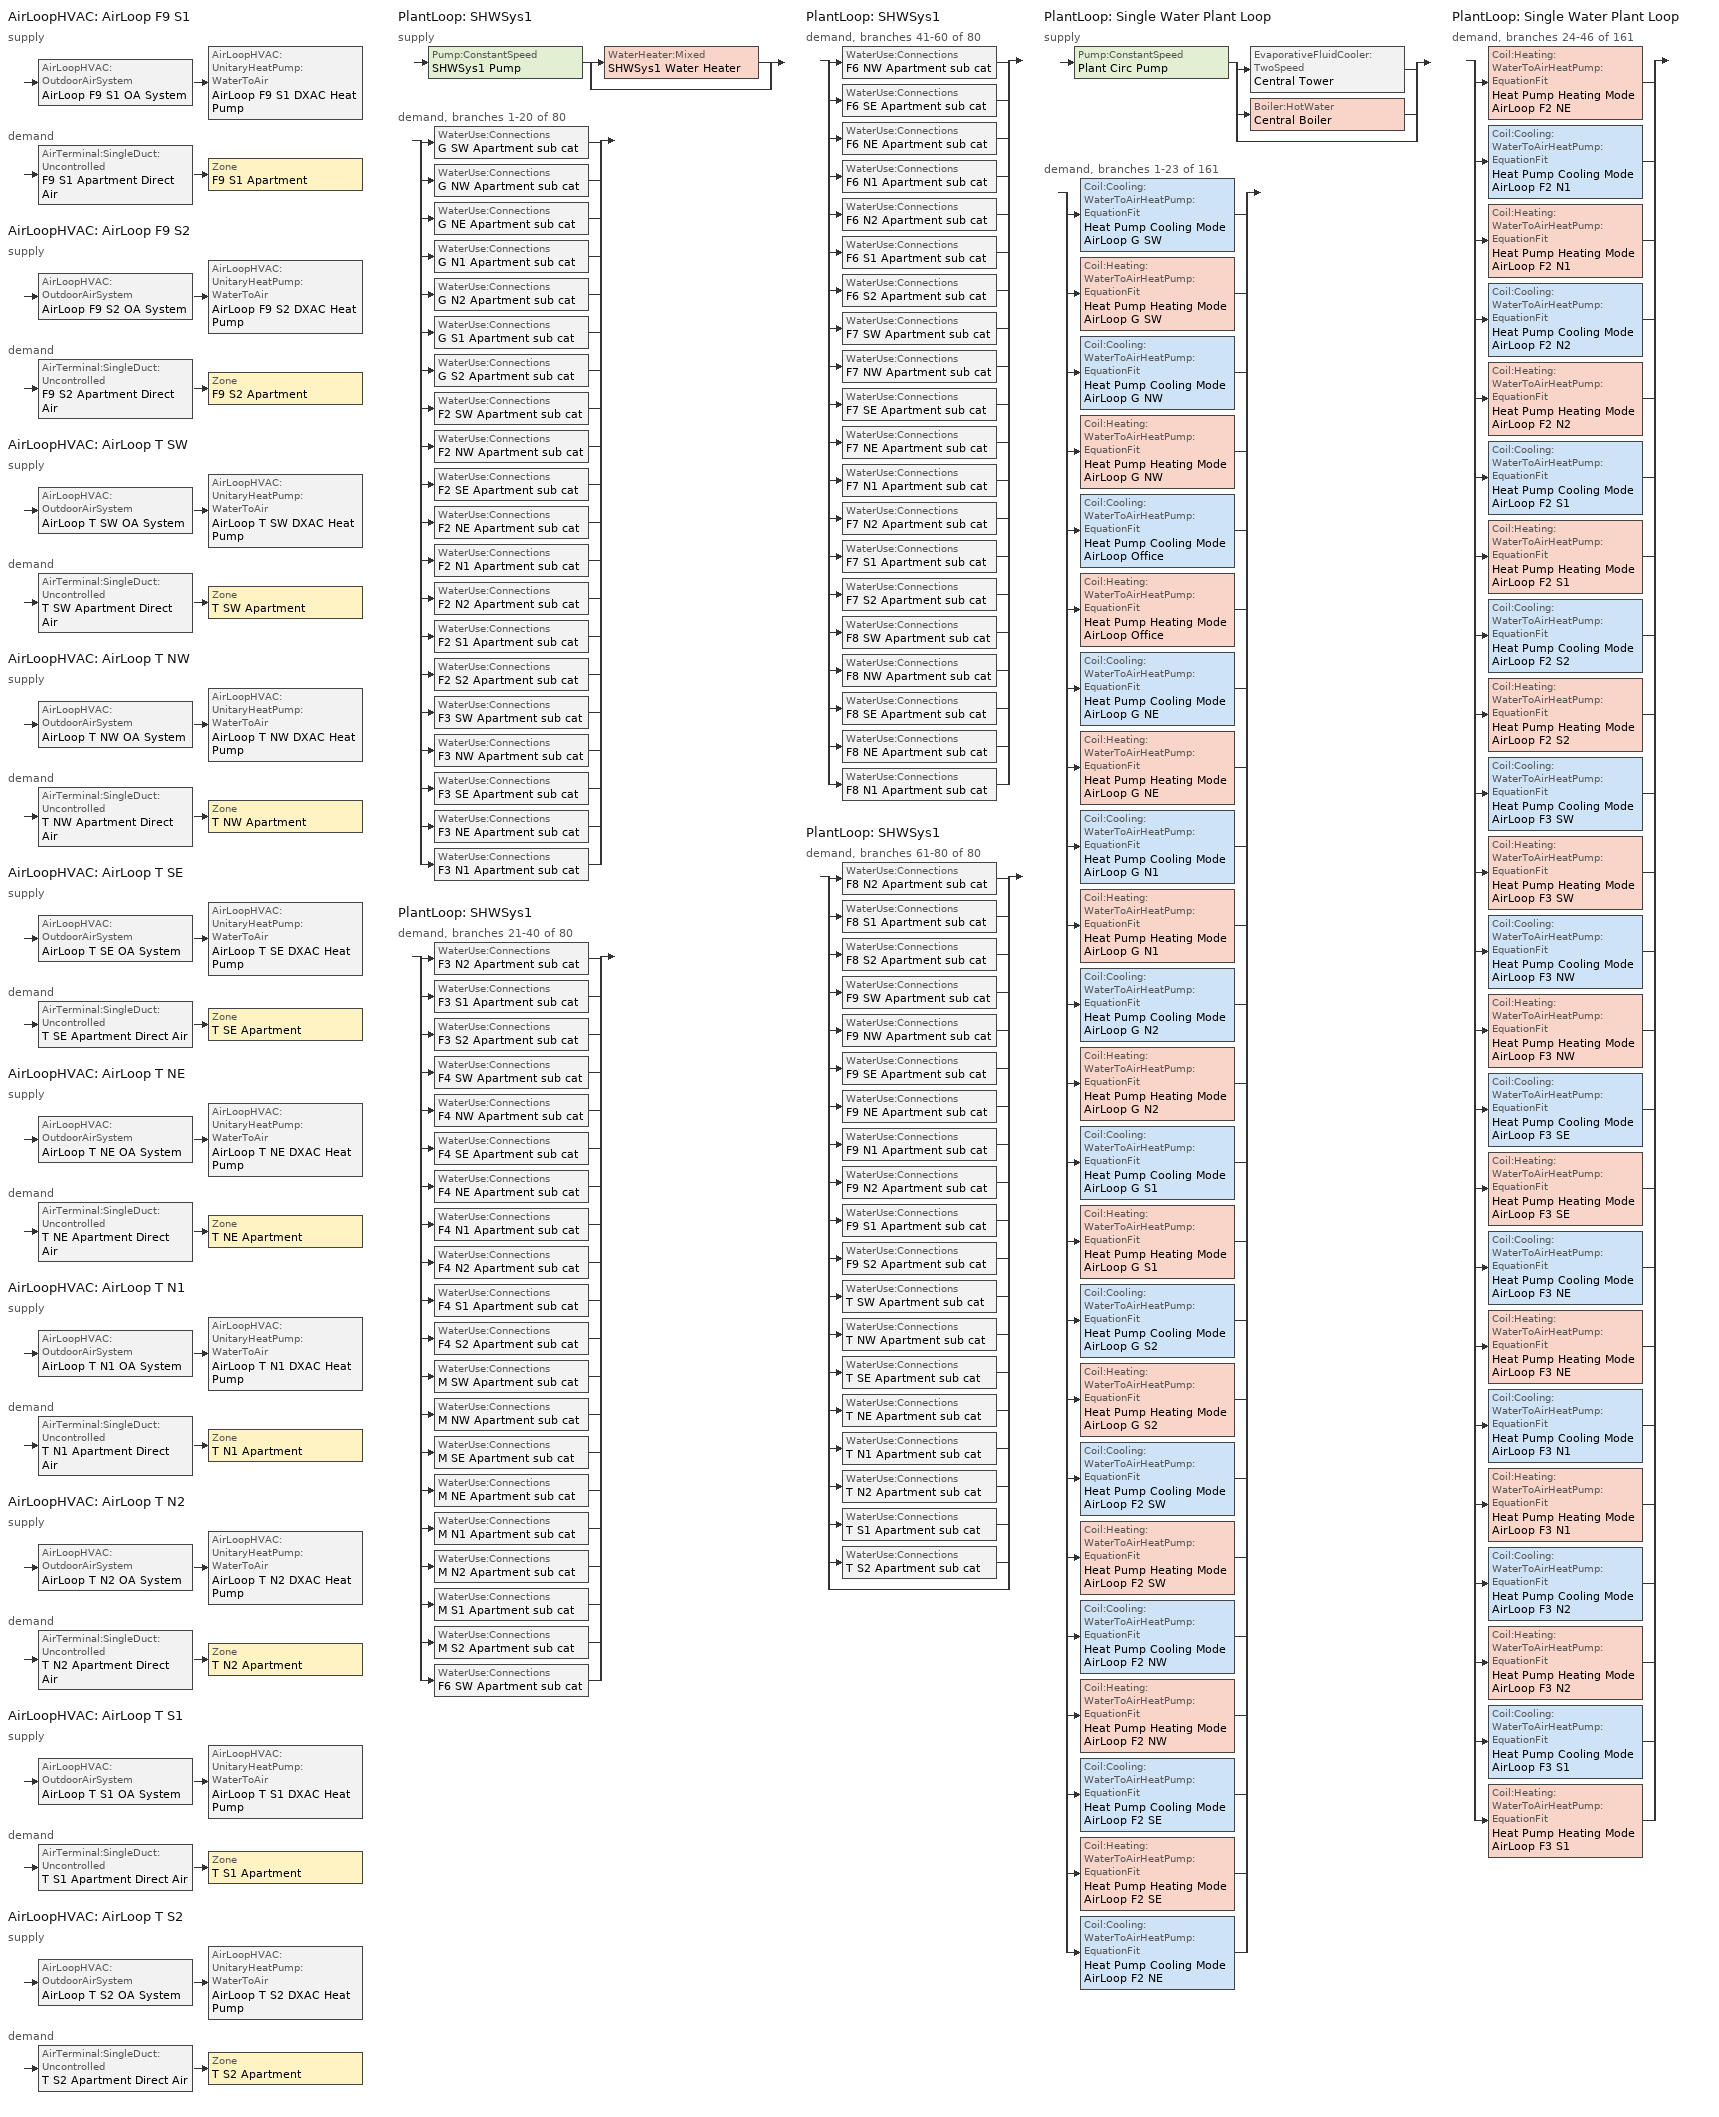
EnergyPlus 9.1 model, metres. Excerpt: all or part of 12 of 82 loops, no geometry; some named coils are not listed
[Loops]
AirLoopHVAC 'AirLoop F9 S1'
 supply: AirLoopHVAC:OutdoorAirSystem 'AirLoop F9 S1 OA System' > AirLoopHVAC:UnitaryHeatPump:WaterToAir 'AirLoop F9 S1 DXAC Heat Pump'
 demand: AirTerminal:SingleDuct:Uncontrolled 'F9 S1 Apartment Direct Air' > Zone 'F9 S1 Apartment'
AirLoopHVAC 'AirLoop F9 S2'
 supply: AirLoopHVAC:OutdoorAirSystem 'AirLoop F9 S2 OA System' > AirLoopHVAC:UnitaryHeatPump:WaterToAir 'AirLoop F9 S2 DXAC Heat Pump'
 demand: AirTerminal:SingleDuct:Uncontrolled 'F9 S2 Apartment Direct Air' > Zone 'F9 S2 Apartment'
AirLoopHVAC 'AirLoop T SW'
 supply: AirLoopHVAC:OutdoorAirSystem 'AirLoop T SW OA System' > AirLoopHVAC:UnitaryHeatPump:WaterToAir 'AirLoop T SW DXAC Heat Pump'
 demand: AirTerminal:SingleDuct:Uncontrolled 'T SW Apartment Direct Air' > Zone 'T SW Apartment'
AirLoopHVAC 'AirLoop T NW'
 supply: AirLoopHVAC:OutdoorAirSystem 'AirLoop T NW OA System' > AirLoopHVAC:UnitaryHeatPump:WaterToAir 'AirLoop T NW DXAC Heat Pump'
 demand: AirTerminal:SingleDuct:Uncontrolled 'T NW Apartment Direct Air' > Zone 'T NW Apartment'
AirLoopHVAC 'AirLoop T SE'
 supply: AirLoopHVAC:OutdoorAirSystem 'AirLoop T SE OA System' > AirLoopHVAC:UnitaryHeatPump:WaterToAir 'AirLoop T SE DXAC Heat Pump'
 demand: AirTerminal:SingleDuct:Uncontrolled 'T SE Apartment Direct Air' > Zone 'T SE Apartment'
AirLoopHVAC 'AirLoop T NE'
 supply: AirLoopHVAC:OutdoorAirSystem 'AirLoop T NE OA System' > AirLoopHVAC:UnitaryHeatPump:WaterToAir 'AirLoop T NE DXAC Heat Pump'
 demand: AirTerminal:SingleDuct:Uncontrolled 'T NE Apartment Direct Air' > Zone 'T NE Apartment'
AirLoopHVAC 'AirLoop T N1'
 supply: AirLoopHVAC:OutdoorAirSystem 'AirLoop T N1 OA System' > AirLoopHVAC:UnitaryHeatPump:WaterToAir 'AirLoop T N1 DXAC Heat Pump'
 demand: AirTerminal:SingleDuct:Uncontrolled 'T N1 Apartment Direct Air' > Zone 'T N1 Apartment'
AirLoopHVAC 'AirLoop T N2'
 supply: AirLoopHVAC:OutdoorAirSystem 'AirLoop T N2 OA System' > AirLoopHVAC:UnitaryHeatPump:WaterToAir 'AirLoop T N2 DXAC Heat Pump'
 demand: AirTerminal:SingleDuct:Uncontrolled 'T N2 Apartment Direct Air' > Zone 'T N2 Apartment'
AirLoopHVAC 'AirLoop T S1'
 supply: AirLoopHVAC:OutdoorAirSystem 'AirLoop T S1 OA System' > AirLoopHVAC:UnitaryHeatPump:WaterToAir 'AirLoop T S1 DXAC Heat Pump'
 demand: AirTerminal:SingleDuct:Uncontrolled 'T S1 Apartment Direct Air' > Zone 'T S1 Apartment'
AirLoopHVAC 'AirLoop T S2'
 supply: AirLoopHVAC:OutdoorAirSystem 'AirLoop T S2 OA System' > AirLoopHVAC:UnitaryHeatPump:WaterToAir 'AirLoop T S2 DXAC Heat Pump'
 demand: AirTerminal:SingleDuct:Uncontrolled 'T S2 Apartment Direct Air' > Zone 'T S2 Apartment'
PlantLoop 'SHWSys1'
 supply: Pump:ConstantSpeed 'SHWSys1 Pump' > split
  | WaterHeater:Mixed 'SHWSys1 Water Heater'
  | bypass
 demand, branches 1-20 of 80: split
  | WaterUse:Connections 'G SW Apartment sub cat'
  | WaterUse:Connections 'G NW Apartment sub cat'
  | WaterUse:Connections 'G NE Apartment sub cat'
  | WaterUse:Connections 'G N1 Apartment sub cat'
  | WaterUse:Connections 'G N2 Apartment sub cat'
  | WaterUse:Connections 'G S1 Apartment sub cat'
  | WaterUse:Connections 'G S2 Apartment sub cat'
  | WaterUse:Connections 'F2 SW Apartment sub cat'
  | WaterUse:Connections 'F2 NW Apartment sub cat'
  | WaterUse:Connections 'F2 SE Apartment sub cat'
  | WaterUse:Connections 'F2 NE Apartment sub cat'
  | WaterUse:Connections 'F2 N1 Apartment sub cat'
  | WaterUse:Connections 'F2 N2 Apartment sub cat'
  | WaterUse:Connections 'F2 S1 Apartment sub cat'
  | WaterUse:Connections 'F2 S2 Apartment sub cat'
  | WaterUse:Connections 'F3 SW Apartment sub cat'
  | WaterUse:Connections 'F3 NW Apartment sub cat'
  | WaterUse:Connections 'F3 SE Apartment sub cat'
  | WaterUse:Connections 'F3 NE Apartment sub cat'
  | WaterUse:Connections 'F3 N1 Apartment sub cat'
PlantLoop 'SHWSys1'
 demand, branches 21-40 of 80: split
  | WaterUse:Connections 'F3 N2 Apartment sub cat'
  | WaterUse:Connections 'F3 S1 Apartment sub cat'
  | WaterUse:Connections 'F3 S2 Apartment sub cat'
  | WaterUse:Connections 'F4 SW Apartment sub cat'
  | WaterUse:Connections 'F4 NW Apartment sub cat'
  | WaterUse:Connections 'F4 SE Apartment sub cat'
  | WaterUse:Connections 'F4 NE Apartment sub cat'
  | WaterUse:Connections 'F4 N1 Apartment sub cat'
  | WaterUse:Connections 'F4 N2 Apartment sub cat'
  | WaterUse:Connections 'F4 S1 Apartment sub cat'
  | WaterUse:Connections 'F4 S2 Apartment sub cat'
  | WaterUse:Connections 'M SW Apartment sub cat'
  | WaterUse:Connections 'M NW Apartment sub cat'
  | WaterUse:Connections 'M SE Apartment sub cat'
  | WaterUse:Connections 'M NE Apartment sub cat'
  | WaterUse:Connections 'M N1 Apartment sub cat'
  | WaterUse:Connections 'M N2 Apartment sub cat'
  | WaterUse:Connections 'M S1 Apartment sub cat'
  | WaterUse:Connections 'M S2 Apartment sub cat'
  | WaterUse:Connections 'F6 SW Apartment sub cat'
PlantLoop 'SHWSys1'
 demand, branches 41-60 of 80: split
  | WaterUse:Connections 'F6 NW Apartment sub cat'
  | WaterUse:Connections 'F6 SE Apartment sub cat'
  | WaterUse:Connections 'F6 NE Apartment sub cat'
  | WaterUse:Connections 'F6 N1 Apartment sub cat'
  | WaterUse:Connections 'F6 N2 Apartment sub cat'
  | WaterUse:Connections 'F6 S1 Apartment sub cat'
  | WaterUse:Connections 'F6 S2 Apartment sub cat'
  | WaterUse:Connections 'F7 SW Apartment sub cat'
  | WaterUse:Connections 'F7 NW Apartment sub cat'
  | WaterUse:Connections 'F7 SE Apartment sub cat'
  | WaterUse:Connections 'F7 NE Apartment sub cat'
  | WaterUse:Connections 'F7 N1 Apartment sub cat'
  | WaterUse:Connections 'F7 N2 Apartment sub cat'
  | WaterUse:Connections 'F7 S1 Apartment sub cat'
  | WaterUse:Connections 'F7 S2 Apartment sub cat'
  | WaterUse:Connections 'F8 SW Apartment sub cat'
  | WaterUse:Connections 'F8 NW Apartment sub cat'
  | WaterUse:Connections 'F8 SE Apartment sub cat'
  | WaterUse:Connections 'F8 NE Apartment sub cat'
  | WaterUse:Connections 'F8 N1 Apartment sub cat'
PlantLoop 'SHWSys1'
 demand, branches 61-80 of 80: split
  | WaterUse:Connections 'F8 N2 Apartment sub cat'
  | WaterUse:Connections 'F8 S1 Apartment sub cat'
  | WaterUse:Connections 'F8 S2 Apartment sub cat'
  | WaterUse:Connections 'F9 SW Apartment sub cat'
  | WaterUse:Connections 'F9 NW Apartment sub cat'
  | WaterUse:Connections 'F9 SE Apartment sub cat'
  | WaterUse:Connections 'F9 NE Apartment sub cat'
  | WaterUse:Connections 'F9 N1 Apartment sub cat'
  | WaterUse:Connections 'F9 N2 Apartment sub cat'
  | WaterUse:Connections 'F9 S1 Apartment sub cat'
  | WaterUse:Connections 'F9 S2 Apartment sub cat'
  | WaterUse:Connections 'T SW Apartment sub cat'
  | WaterUse:Connections 'T NW Apartment sub cat'
  | WaterUse:Connections 'T SE Apartment sub cat'
  | WaterUse:Connections 'T NE Apartment sub cat'
  | WaterUse:Connections 'T N1 Apartment sub cat'
  | WaterUse:Connections 'T N2 Apartment sub cat'
  | WaterUse:Connections 'T S1 Apartment sub cat'
  | WaterUse:Connections 'T S2 Apartment sub cat'
  | bypass
PlantLoop 'Single Water Plant Loop'
 supply: Pump:ConstantSpeed 'Plant Circ Pump' > split
  | EvaporativeFluidCooler:TwoSpeed 'Central Tower'
  | Boiler:HotWater 'Central Boiler'
  | bypass
 demand, branches 1-23 of 161: split
  | Coil:Cooling:WaterToAirHeatPump:EquationFit 'Heat Pump Cooling Mode AirLoop G SW'
  | Coil:Heating:WaterToAirHeatPump:EquationFit 'Heat Pump Heating Mode AirLoop G SW'
  | Coil:Cooling:WaterToAirHeatPump:EquationFit 'Heat Pump Cooling Mode AirLoop G NW'
  | Coil:Heating:WaterToAirHeatPump:EquationFit 'Heat Pump Heating Mode AirLoop G NW'
  | Coil:Cooling:WaterToAirHeatPump:EquationFit 'Heat Pump Cooling Mode AirLoop Office'
  | Coil:Heating:WaterToAirHeatPump:EquationFit 'Heat Pump Heating Mode AirLoop Office'
  | Coil:Cooling:WaterToAirHeatPump:EquationFit 'Heat Pump Cooling Mode AirLoop G NE'
  | Coil:Heating:WaterToAirHeatPump:EquationFit 'Heat Pump Heating Mode AirLoop G NE'
  | Coil:Cooling:WaterToAirHeatPump:EquationFit 'Heat Pump Cooling Mode AirLoop G N1'
  | Coil:Heating:WaterToAirHeatPump:EquationFit 'Heat Pump Heating Mode AirLoop G N1'
  | Coil:Cooling:WaterToAirHeatPump:EquationFit 'Heat Pump Cooling Mode AirLoop G N2'
  | Coil:Heating:WaterToAirHeatPump:EquationFit 'Heat Pump Heating Mode AirLoop G N2'
  | Coil:Cooling:WaterToAirHeatPump:EquationFit 'Heat Pump Cooling Mode AirLoop G S1'
  | Coil:Heating:WaterToAirHeatPump:EquationFit 'Heat Pump Heating Mode AirLoop G S1'
  | Coil:Cooling:WaterToAirHeatPump:EquationFit 'Heat Pump Cooling Mode AirLoop G S2'
  | Coil:Heating:WaterToAirHeatPump:EquationFit 'Heat Pump Heating Mode AirLoop G S2'
  | Coil:Cooling:WaterToAirHeatPump:EquationFit 'Heat Pump Cooling Mode AirLoop F2 SW'
  | Coil:Heating:WaterToAirHeatPump:EquationFit 'Heat Pump Heating Mode AirLoop F2 SW'
  | Coil:Cooling:WaterToAirHeatPump:EquationFit 'Heat Pump Cooling Mode AirLoop F2 NW'
  | Coil:Heating:WaterToAirHeatPump:EquationFit 'Heat Pump Heating Mode AirLoop F2 NW'
  | Coil:Cooling:WaterToAirHeatPump:EquationFit 'Heat Pump Cooling Mode AirLoop F2 SE'
  | Coil:Heating:WaterToAirHeatPump:EquationFit 'Heat Pump Heating Mode AirLoop F2 SE'
  | Coil:Cooling:WaterToAirHeatPump:EquationFit 'Heat Pump Cooling Mode AirLoop F2 NE'
PlantLoop 'Single Water Plant Loop'
 demand, branches 24-46 of 161: split
  | Coil:Heating:WaterToAirHeatPump:EquationFit 'Heat Pump Heating Mode AirLoop F2 NE'
  | Coil:Cooling:WaterToAirHeatPump:EquationFit 'Heat Pump Cooling Mode AirLoop F2 N1'
  | Coil:Heating:WaterToAirHeatPump:EquationFit 'Heat Pump Heating Mode AirLoop F2 N1'
  | Coil:Cooling:WaterToAirHeatPump:EquationFit 'Heat Pump Cooling Mode AirLoop F2 N2'
  | Coil:Heating:WaterToAirHeatPump:EquationFit 'Heat Pump Heating Mode AirLoop F2 N2'
  | Coil:Cooling:WaterToAirHeatPump:EquationFit 'Heat Pump Cooling Mode AirLoop F2 S1'
  | Coil:Heating:WaterToAirHeatPump:EquationFit 'Heat Pump Heating Mode AirLoop F2 S1'
  | Coil:Cooling:WaterToAirHeatPump:EquationFit 'Heat Pump Cooling Mode AirLoop F2 S2'
  | Coil:Heating:WaterToAirHeatPump:EquationFit 'Heat Pump Heating Mode AirLoop F2 S2'
  | Coil:Cooling:WaterToAirHeatPump:EquationFit 'Heat Pump Cooling Mode AirLoop F3 SW'
  | Coil:Heating:WaterToAirHeatPump:EquationFit 'Heat Pump Heating Mode AirLoop F3 SW'
  | Coil:Cooling:WaterToAirHeatPump:EquationFit 'Heat Pump Cooling Mode AirLoop F3 NW'
  | Coil:Heating:WaterToAirHeatPump:EquationFit 'Heat Pump Heating Mode AirLoop F3 NW'
  | Coil:Cooling:WaterToAirHeatPump:EquationFit 'Heat Pump Cooling Mode AirLoop F3 SE'
  | Coil:Heating:WaterToAirHeatPump:EquationFit 'Heat Pump Heating Mode AirLoop F3 SE'
  | Coil:Cooling:WaterToAirHeatPump:EquationFit 'Heat Pump Cooling Mode AirLoop F3 NE'
  | Coil:Heating:WaterToAirHeatPump:EquationFit 'Heat Pump Heating Mode AirLoop F3 NE'
  | Coil:Cooling:WaterToAirHeatPump:EquationFit 'Heat Pump Cooling Mode AirLoop F3 N1'
  | Coil:Heating:WaterToAirHeatPump:EquationFit 'Heat Pump Heating Mode AirLoop F3 N1'
  | Coil:Cooling:WaterToAirHeatPump:EquationFit 'Heat Pump Cooling Mode AirLoop F3 N2'
  | Coil:Heating:WaterToAirHeatPump:EquationFit 'Heat Pump Heating Mode AirLoop F3 N2'
  | Coil:Cooling:WaterToAirHeatPump:EquationFit 'Heat Pump Cooling Mode AirLoop F3 S1'
  | Coil:Heating:WaterToAirHeatPump:EquationFit 'Heat Pump Heating Mode AirLoop F3 S1'
[Sizing:Zone] Zone Cooling Design Supply Air Temperature Input Method=SupplyAirTemperature; Zone Cooling Design Supply Air Temperature {C}=14; Zone Heating Design Supply Air Temperature Input Method=SupplyAirTemperature; Zone Heating Design Supply Air Temperature {C}=40; Zone Cooling Design Supply Air Humidity Ratio {kgWater/kgDryAir}=0.008; Zone Heating Design Supply Air Humidity Ratio {kgWater/kgDryAir}=0.008; Cooling Design Air Flow Method=DesignDay; Cooling Design Air Flow Rate {m3/s}=0; Cooling Minimum Air Flow Fraction=0; Heating Design Air Flow Method=DesignDay; Heating Design Air Flow Rate {m3/s}=0; Heating Maximum Air Flow Fraction=0
Name | Design Specification Outdoor Air Object
F9 S1 Apartment | SZ DSOA F9 S1 Apartment
F9 S2 Apartment | SZ DSOA F9 S2 Apartment
T SW Apartment | SZ DSOA T SW Apartment
T NW Apartment | SZ DSOA T NW Apartment
T SE Apartment | SZ DSOA T SE Apartment
T NE Apartment | SZ DSOA T NE Apartment
T N1 Apartment | SZ DSOA T N1 Apartment
T N2 Apartment | SZ DSOA T N2 Apartment
T S1 Apartment | SZ DSOA T S1 Apartment
T S2 Apartment | SZ DSOA T S2 Apartment
[DesignSpecification:OutdoorAir] Outdoor Air Method=Flow/Area; Outdoor Air Flow per Zone Floor Area {m3/s-m2}=0.000294083
SZ DSOA F9 S1 Apartment; SZ DSOA F9 S2 Apartment; SZ DSOA T SW Apartment; SZ DSOA T NW Apartment; SZ DSOA T SE Apartment; SZ DSOA T NE Apartment; SZ DSOA T N1 Apartment; SZ DSOA T N2 Apartment; SZ DSOA T S1 Apartment; SZ DSOA T S2 Apartment
[Sizing:System] Type of Load to Size On=Sensible; Design Outdoor Air Flow Rate {m3/s}=autosize; Central Heating Maximum System Air Flow Ratio=1; Preheat Design Temperature {C}=7; Preheat Design Humidity Ratio {kgWater/kgDryAir}=0.008; Precool Design Temperature {C}=11; Precool Design Humidity Ratio {kgWater/kgDryAir}=0.008; Central Cooling Design Supply Air Temperature {C}=14; Central Heating Design Supply Air Temperature {C}=40; Type of Zone Sum to Use=NonCoincident; 100% Outdoor Air in Cooling=No; 100% Outdoor Air in Heating=No; Central Cooling Design Supply Air Humidity Ratio {kgWater/kgDryAir}=0.008; Central Heating Design Supply Air Humidity Ratio {kgWater/kgDryAir}=0.008; Cooling Supply Air Flow Rate Method=DesignDay; Cooling Supply Air Flow Rate {m3/s}=0; Heating Supply Air Flow Rate Method=DesignDay; Heating Supply Air Flow Rate {m3/s}=0; System Outdoor Air Method=ZoneSum; Zone Maximum Outdoor Air Fraction=1; Cooling Design Capacity Method=CoolingDesignCapacity; Cooling Design Capacity {W}=autosize; Heating Design Capacity Method=HeatingDesignCapacity; Heating Design Capacity {W}=autosize; Central Cooling Capacity Control Method=OnOff
AirLoop F9 S1; AirLoop F9 S2; AirLoop T SW; AirLoop T NW; AirLoop T SE; AirLoop T NE; AirLoop T N1; AirLoop T N2; AirLoop T S1; AirLoop T S2
[Sizing:Plant] Loop Type=Heating
Name | Design Loop Exit Temperature {C} | Loop Design Temperature Difference {deltaC}
SHWSys1 | 60 | 5
Single Water Plant Loop | 30 | 11
[ZoneControl:Thermostat] Control Type Schedule=Zone Control Type Sched; Control 1=AptCoolingSetPoint; Control 2=AptHeatingSetPoint
Name | Zone or ZoneList | Control 3
F9 S1 Apartment Thermostat | F9 S1 Apartment | S Apartment Cooling Setpoints Dual SP Control
F9 S2 Apartment Thermostat | F9 S2 Apartment | S Apartment Cooling Setpoints Dual SP Control
T SW Apartment Thermostat | T SW Apartment | S Apartment Cooling Setpoints Dual SP Control
T NW Apartment Thermostat | T NW Apartment | N Apartment Cooling Setpoints Dual SP Control
T SE Apartment Thermostat | T SE Apartment | S Apartment Cooling Setpoints Dual SP Control
T NE Apartment Thermostat | T NE Apartment | N Apartment Cooling Setpoints Dual SP Control
T N1 Apartment Thermostat | T N1 Apartment | N Apartment Cooling Setpoints Dual SP Control
T N2 Apartment Thermostat | T N2 Apartment | N Apartment Cooling Setpoints Dual SP Control
T S1 Apartment Thermostat | T S1 Apartment | S Apartment Cooling Setpoints Dual SP Control
T S2 Apartment Thermostat | T S2 Apartment | S Apartment Cooling Setpoints Dual SP Control
[ThermostatSetpoint:SingleHeating]
AptHeatingSetPoint: Setpoint Temperature Schedule=HTGSETP_APT_SCH
[ThermostatSetpoint:SingleCooling]
AptCoolingSetPoint: Setpoint Temperature Schedule=CLGSETP_APT_SCH
[ThermostatSetpoint:DualSetpoint]
Name | Heating Setpoint Temperature Schedule | Cooling Setpoint Temperature Schedule
S Apartment Cooling Setpoints Dual SP Control | S HTGSETP_APT_SCH | S CLGSETP_APT_SCH
N Apartment Cooling Setpoints Dual SP Control | N HTGSETP_APT_SCH | N CLGSETP_APT_SCH
[AirTerminal:SingleDuct:Uncontrolled] Availability Schedule=All On; Maximum Air Flow Rate {m3/s}=autosize
F9 S1 Apartment Direct Air; F9 S2 Apartment Direct Air; T SW Apartment Direct Air; T NW Apartment Direct Air; T SE Apartment Direct Air; T NE Apartment Direct Air; T N1 Apartment Direct Air; T N2 Apartment Direct Air; T S1 Apartment Direct Air; T S2 Apartment Direct Air
[Zone equipment]
F9 S1 Apartment: F9 S1 Apartment Direct Air
F9 S2 Apartment: F9 S2 Apartment Direct Air
T SW Apartment: T SW Apartment Direct Air
T NW Apartment: T NW Apartment Direct Air
T SE Apartment: T SE Apartment Direct Air
T NE Apartment: T NE Apartment Direct Air
T N1 Apartment: T N1 Apartment Direct Air
T N2 Apartment: T N2 Apartment Direct Air
T S1 Apartment: T S1 Apartment Direct Air
T S2 Apartment: T S2 Apartment Direct Air
[Fan:OnOff] Availability Schedule=All On; Fan Total Efficiency=0.55575; Pressure Rise {Pa}=622.5; Maximum Flow Rate {m3/s}=autosize; Motor Efficiency=0.855; Motor In Airstream Fraction=1
AirLoop F9 S1 Supply Fan; AirLoop F9 S2 Supply Fan; AirLoop T SW Supply Fan; AirLoop T NW Supply Fan; AirLoop T SE Supply Fan; AirLoop T NE Supply Fan; AirLoop T N1 Supply Fan; AirLoop T N2 Supply Fan; AirLoop T S1 Supply Fan; AirLoop T S2 Supply Fan
[Coil:Heating:Electric] Availability Schedule=All On; Efficiency=1; Nominal Capacity {W}=autosize
Heat Pump DX Supp Heating Coil AirLoop F9 S1; Heat Pump DX Supp Heating Coil AirLoop F9 S2; Heat Pump DX Supp Heating Coil AirLoop T SW; Heat Pump DX Supp Heating Coil AirLoop T NW; Heat Pump DX Supp Heating Coil AirLoop T SE; Heat Pump DX Supp Heating Coil AirLoop T NE; Heat Pump DX Supp Heating Coil AirLoop T N1; Heat Pump DX Supp Heating Coil AirLoop T N2; Heat Pump DX Supp Heating Coil AirLoop T S1; Heat Pump DX Supp Heating Coil AirLoop T S2
[Coil:Cooling:WaterToAirHeatPump:EquationFit] Rated Air Flow Rate {m3/s}=autosize; Rated Water Flow Rate {m3/s}=autosize; Gross Rated Total Cooling Capacity {W}=autosize; Gross Rated Sensible Cooling Capacity {W}=autosize; Gross Rated Cooling COP=4.19837; Total Cooling Capacity Coefficient 1=-4.30267; Total Cooling Capacity Coefficient 2=7.18537; Total Cooling Capacity Coefficient 3=-2.23947; Total Cooling Capacity Coefficient 4=0.139996; Total Cooling Capacity Coefficient 5=0.10266; Sensible Cooling Capacity Coefficient 1=6.00194; Sensible Cooling Capacity Coefficient 2=22.6301; Sensible Cooling Capacity Coefficient 3=-26.7961; Sensible Cooling Capacity Coefficient 4=-1.72375; Sensible Cooling Capacity Coefficient 5=0.490645; Sensible Cooling Capacity Coefficient 6=0.0693119; Cooling Power Consumption Coefficient 1=-5.67776; Cooling Power Consumption Coefficient 2=0.438988; Cooling Power Consumption Coefficient 3=5.84528; Cooling Power Consumption Coefficient 4=0.141606; Cooling Power Consumption Coefficient 5=-0.168728; Nominal Time for Condensate Removal to Begin {s}=0; Ratio of Initial Moisture Evaporation Rate and Steady State Latent Capacity=0
Heat Pump Cooling Mode AirLoop G SW; Heat Pump Cooling Mode AirLoop G NW; Heat Pump Cooling Mode AirLoop Office; Heat Pump Cooling Mode AirLoop G NE; Heat Pump Cooling Mode AirLoop G N1; Heat Pump Cooling Mode AirLoop G N2; Heat Pump Cooling Mode AirLoop G S1; Heat Pump Cooling Mode AirLoop G S2; Heat Pump Cooling Mode AirLoop F2 SW; Heat Pump Cooling Mode AirLoop F2 NW; Heat Pump Cooling Mode AirLoop F2 SE; Heat Pump Cooling Mode AirLoop F2 NE; Heat Pump Cooling Mode AirLoop F2 N1; Heat Pump Cooling Mode AirLoop F2 N2; Heat Pump Cooling Mode AirLoop F2 S1; Heat Pump Cooling Mode AirLoop F2 S2; Heat Pump Cooling Mode AirLoop F3 SW; Heat Pump Cooling Mode AirLoop F3 NW; Heat Pump Cooling Mode AirLoop F3 SE; Heat Pump Cooling Mode AirLoop F3 NE; Heat Pump Cooling Mode AirLoop F3 N1; Heat Pump Cooling Mode AirLoop F3 N2; Heat Pump Cooling Mode AirLoop F3 S1
[Coil:Heating:WaterToAirHeatPump:EquationFit] Rated Air Flow Rate {m3/s}=autosize; Rated Water Flow Rate {m3/s}=autosize; Gross Rated Heating Capacity {W}=autosize; Gross Rated Heating COP=4.3; Heating Capacity Coefficient 1=0.237847; Heating Capacity Coefficient 2=-3.35824; Heating Capacity Coefficient 3=3.8064; Heating Capacity Coefficient 4=0.1792; Heating Capacity Coefficient 5=0.128607; Heating Power Consumption Coefficient 1=-3.79176; Heating Power Consumption Coefficient 2=3.38799; Heating Power Consumption Coefficient 3=1.50226; Heating Power Consumption Coefficient 4=-0.177654; Heating Power Consumption Coefficient 5=-0.10308
Heat Pump HEATING Mode AirLoop G SW; Heat Pump HEATING Mode AirLoop G NW; Heat Pump HEATING Mode AirLoop Office; Heat Pump HEATING Mode AirLoop G NE; Heat Pump HEATING Mode AirLoop G N1; Heat Pump HEATING Mode AirLoop G N2; Heat Pump HEATING Mode AirLoop G S1; Heat Pump HEATING Mode AirLoop G S2; Heat Pump HEATING Mode AirLoop F2 SW; Heat Pump HEATING Mode AirLoop F2 NW; Heat Pump HEATING Mode AirLoop F2 SE; Heat Pump HEATING Mode AirLoop F2 NE; Heat Pump HEATING Mode AirLoop F2 N1; Heat Pump HEATING Mode AirLoop F2 N2; Heat Pump HEATING Mode AirLoop F2 S1; Heat Pump HEATING Mode AirLoop F2 S2; Heat Pump HEATING Mode AirLoop F3 SW; Heat Pump HEATING Mode AirLoop F3 NW; Heat Pump HEATING Mode AirLoop F3 SE; Heat Pump HEATING Mode AirLoop F3 NE; Heat Pump HEATING Mode AirLoop F3 N1; Heat Pump HEATING Mode AirLoop F3 N2; Heat Pump HEATING Mode AirLoop F3 S1
[AirLoopHVAC:UnitaryHeatPump:WaterToAir] Availability Schedule=All On; Supply Air Flow Rate {m3/s}=autosize; Heating Convergence=0.001; Maximum Cycling Rate {cycles/hr}=2.5; Heat Pump Time Constant {s}=60; Fraction of On-Cycle Power Use=0.01; Heat Pump Fan Delay Time {s}=60; Maximum Supply Air Temperature from Supplemental Heater {C}=50; Fan Placement=BlowThrough; Supply Air Fan Operating Mode Schedule=SupplyFanSch
Name | Controlling Zone or Thermostat Location | Supply Air Fan | Heating Coil | Cooling Coil | Cooling Convergence | Supplemental Heating Coil
AirLoop F9 S1 DXAC Heat Pump | F9 S1 Apartment | AirLoop F9 S1 Supply Fan | Heat Pump Heating Mode AirLoop F9 S1 | Heat Pump Cooling Mode AirLoop F9 S1 | 0.001 | Heat Pump DX Supp Heating Coil AirLoop F9 S1
AirLoop F9 S2 DXAC Heat Pump | F9 S2 Apartment | AirLoop F9 S2 Supply Fan | Heat Pump Heating Mode AirLoop F9 S2 | Heat Pump Cooling Mode AirLoop F9 S2 | 0.001 | Heat Pump DX Supp Heating Coil AirLoop F9 S2
AirLoop T SW DXAC Heat Pump | T SW Apartment | AirLoop T SW Supply Fan | Heat Pump Heating Mode AirLoop T SW | Heat Pump Cooling Mode AirLoop T SW | 0.001 | Heat Pump DX Supp Heating Coil AirLoop T SW
AirLoop T NW DXAC Heat Pump | T NW Apartment | AirLoop T NW Supply Fan | Heat Pump Heating Mode AirLoop T NW | Heat Pump Cooling Mode AirLoop T NW | 0.001 | Heat Pump DX Supp Heating Coil AirLoop T NW
AirLoop T SE DXAC Heat Pump | T SE Apartment | AirLoop T SE Supply Fan | Heat Pump Heating Mode AirLoop T SE | Heat Pump Cooling Mode AirLoop T SE | 0.001 | Heat Pump DX Supp Heating Coil AirLoop T SE
AirLoop T NE DXAC Heat Pump | T NE Apartment | AirLoop T NE Supply Fan | Heat Pump Heating Mode AirLoop T NE | Heat Pump Cooling Mode AirLoop T NE | 0.001 | Heat Pump DX Supp Heating Coil AirLoop T NE
AirLoop T N1 DXAC Heat Pump | T N1 Apartment | AirLoop T N1 Supply Fan | Heat Pump Heating Mode AirLoop T N1 | Heat Pump Cooling Mode AirLoop T N1 | 0.0001 | Heat Pump DX Supp Heating Coil AirLoop T N1
AirLoop T N2 DXAC Heat Pump | T N2 Apartment | AirLoop T N2 Supply Fan | Heat Pump Heating Mode AirLoop T N2 | Heat Pump Cooling Mode AirLoop T N2 | 0.0001 | Heat Pump DX Supp Heating Coil AirLoop T N2
AirLoop T S1 DXAC Heat Pump | T S1 Apartment | AirLoop T S1 Supply Fan | Heat Pump Heating Mode AirLoop T S1 | Heat Pump Cooling Mode AirLoop T S1 | 0.001 | Heat Pump DX Supp Heating Coil AirLoop T S1
AirLoop T S2 DXAC Heat Pump | T S2 Apartment | AirLoop T S2 Supply Fan | Heat Pump Heating Mode AirLoop T S2 | Heat Pump Cooling Mode AirLoop T S2 | 0.001 | Heat Pump DX Supp Heating Coil AirLoop T S2
[Controller:OutdoorAir] Minimum Outdoor Air Flow Rate {m3/s}=autosize; Maximum Outdoor Air Flow Rate {m3/s}=autosize; Economizer Control Type=NoEconomizer; Economizer Control Action Type=ModulateFlow; Lockout Type=NoLockout; Minimum Limit Type=FixedMinimum; High Humidity Control=No; High Humidity Outdoor Air Flow Ratio=1; Control High Indoor Humidity Based on Outdoor Humidity Ratio=Yes; Heat Recovery Bypass Control Type=BypassWhenWithinEconomizerLimits
AirLoop F9 S1 OA Controller; AirLoop F9 S2 OA Controller; AirLoop T SW OA Controller; AirLoop T NW OA Controller; AirLoop T SE OA Controller; AirLoop T NE OA Controller; AirLoop T N1 OA Controller; AirLoop T N2 OA Controller; AirLoop T S1 OA Controller; AirLoop T S2 OA Controller
[AirLoopHVAC] Design Supply Air Flow Rate {m3/s}=autosize
AirLoop F9 S1; AirLoop F9 S2; AirLoop T SW; AirLoop T NW; AirLoop T SE; AirLoop T NE; AirLoop T N1; AirLoop T N2; AirLoop T S1; AirLoop T S2
[Pump:ConstantSpeed] Design Flow Rate {m3/s}=autosize; Fraction of Motor Inefficiencies to Fluid Stream=0; Pump Control Type=Intermittent
Name | Design Pump Head {Pa} | Design Power Consumption {W} | Motor Efficiency
SHWSys1 Pump | 29891 | AUTOSIZE | 0.3
Plant Circ Pump | 179045 | autosize | 0.9
[Boiler:HotWater]
Central Boiler: Fuel Type=NaturalGas; Nominal Capacity {W}=258468; Nominal Thermal Efficiency=0.8; Efficiency Curve Temperature Evaluation Variable=LeavingBoiler; Normalized Boiler Efficiency Curve=Central Boiler Efficiency Curve; Design Water Flow Rate {m3/s}=autosize; Minimum Part Load Ratio=0; Maximum Part Load Ratio=1.2; Optimum Part Load Ratio=1; Water Outlet Upper Temperature Limit {C}=95; Boiler Flow Mode=ConstantFlow
[EvaporativeFluidCooler:TwoSpeed]
Central Tower: High Fan Speed Air Flow Rate {m3/s}=autosize; High Fan Speed Fan Power {W}=autosize; Low Fan Speed Air Flow Rate {m3/s}=autocalculate; Low Fan Speed Fan Power {W}=autocalculate; Design Spray Water Flow Rate {m3/s}=0.002208; Performance Input Method=UFactorTimesAreaAndDesignWaterFlowRate; High Fan Speed U-factor Times Area Value {W/K}=autosize; Low Fan Speed U-factor Times Area Value {W/K}=autocalculate; Design Water Flow Rate {m3/s}=autosize; High Speed Sizing Factor=1; Evaporation Loss Mode=SaturatedExit; Drift Loss Percent {percent}=0.008; Blowdown Calculation Mode=ConcentrationRatio; Blowdown Concentration Ratio=3
[WaterHeater:Mixed]
SHWSys1 Water Heater: Tank Volume {m3}=2.271247; Setpoint Temperature Schedule=SHWSys1 Water Heater Setpoint Temperature Schedule; Deadband Temperature Difference {deltaC}=2; Maximum Temperature Limit {C}=82.2222; Heater Control Type=Cycle; Heater Maximum Capacity {W}=175843; Heater Fuel Type=NATURALGAS; Heater Thermal Efficiency=0.802765; Off Cycle Parasitic Fuel Consumption Rate {W}=8167.94; Off Cycle Parasitic Fuel Type=NATURALGAS; Off Cycle Parasitic Heat Fraction to Tank=0.8; On Cycle Parasitic Fuel Consumption Rate {W}=8167.94; On Cycle Parasitic Fuel Type=NATURALGAS; Ambient Temperature Indicator=SCHEDULE; Ambient Temperature Schedule=Ambient Temp Schedule; Off Cycle Loss Coefficient to Ambient Temperature {W/K}=15.601; On Cycle Loss Coefficient to Ambient Temperature {W/K}=15.601; Use Side Effectiveness=1; Source Side Effectiveness=1; Use Side Design Flow Rate {m3/s}=AUTOSIZE; Source Side Design Flow Rate {m3/s}=AUTOSIZE; Indirect Water Heating Recovery Time {hr}=1.5
[WaterUse:Equipment] Peak Flow Rate {m3/s}=3.65923e-06; Flow Rate Fraction Schedule=APT_DHW_SCH; Target Temperature Schedule=SHW Target Temp Sched; Hot Water Supply Temperature Schedule=SHW Supply Temp Sched; Sensible Fraction Schedule=SHW Sensible fract sched; Latent Fraction Schedule=SHW Latent fract sched
Name | Zone
G SW Apartment sub cat | G SW Apartment
G NW Apartment sub cat | G NW Apartment
G NE Apartment sub cat | G NE Apartment
G N1 Apartment sub cat | G N1 Apartment
G N2 Apartment sub cat | G N2 Apartment
G S1 Apartment sub cat | G S1 Apartment
G S2 Apartment sub cat | G S2 Apartment
F2 SW Apartment sub cat | F2 SW Apartment
F2 NW Apartment sub cat | F2 NW Apartment
F2 SE Apartment sub cat | F2 SE Apartment
F2 NE Apartment sub cat | F2 NE Apartment
F2 N1 Apartment sub cat | F2 N1 Apartment
F2 N2 Apartment sub cat | F2 N2 Apartment
F2 S1 Apartment sub cat | F2 S1 Apartment
F2 S2 Apartment sub cat | F2 S2 Apartment
F3 SW Apartment sub cat | F3 SW Apartment
F3 NW Apartment sub cat | F3 NW Apartment
F3 SE Apartment sub cat | F3 SE Apartment
F3 NE Apartment sub cat | F3 NE Apartment
F3 N1 Apartment sub cat | F3 N1 Apartment
F3 N2 Apartment sub cat | F3 N2 Apartment
F3 S1 Apartment sub cat | F3 S1 Apartment
F3 S2 Apartment sub cat | F3 S2 Apartment
F4 SW Apartment sub cat | F4 SW Apartment
F4 NW Apartment sub cat | F4 NW Apartment
F4 SE Apartment sub cat | F4 SE Apartment
F4 NE Apartment sub cat | F4 NE Apartment
F4 N1 Apartment sub cat | F4 N1 Apartment
F4 N2 Apartment sub cat | F4 N2 Apartment
F4 S1 Apartment sub cat | F4 S1 Apartment
F4 S2 Apartment sub cat | F4 S2 Apartment
M SW Apartment sub cat | M SW Apartment
M NW Apartment sub cat | M NW Apartment
M SE Apartment sub cat | M SE Apartment
M NE Apartment sub cat | M NE Apartment
M N1 Apartment sub cat | M N1 Apartment
M N2 Apartment sub cat | M N2 Apartment
M S1 Apartment sub cat | M S1 Apartment
M S2 Apartment sub cat | M S2 Apartment
F6 SW Apartment sub cat | F6 SW Apartment
F6 NW Apartment sub cat | F6 NW Apartment
F6 SE Apartment sub cat | F6 SE Apartment
F6 NE Apartment sub cat | F6 NE Apartment
F6 N1 Apartment sub cat | F6 N1 Apartment
F6 N2 Apartment sub cat | F6 N2 Apartment
F6 S1 Apartment sub cat | F6 S1 Apartment
F6 S2 Apartment sub cat | F6 S2 Apartment
F7 SW Apartment sub cat | F7 SW Apartment
F7 NW Apartment sub cat | F7 NW Apartment
F7 SE Apartment sub cat | F7 SE Apartment
F7 NE Apartment sub cat | F7 NE Apartment
F7 N1 Apartment sub cat | F7 N1 Apartment
F7 N2 Apartment sub cat | F7 N2 Apartment
F7 S1 Apartment sub cat | F7 S1 Apartment
F7 S2 Apartment sub cat | F7 S2 Apartment
F8 SW Apartment sub cat | F8 SW Apartment
F8 NW Apartment sub cat | F8 NW Apartment
F8 SE Apartment sub cat | F8 SE Apartment
F8 NE Apartment sub cat | F8 NE Apartment
F8 N1 Apartment sub cat | F8 N1 Apartment
F8 N2 Apartment sub cat | F8 N2 Apartment
F8 S1 Apartment sub cat | F8 S1 Apartment
F8 S2 Apartment sub cat | F8 S2 Apartment
F9 SW Apartment sub cat | F9 SW Apartment
F9 NW Apartment sub cat | F9 NW Apartment
F9 SE Apartment sub cat | F9 SE Apartment
F9 NE Apartment sub cat | F9 NE Apartment
F9 N1 Apartment sub cat | F9 N1 Apartment
F9 N2 Apartment sub cat | F9 N2 Apartment
F9 S1 Apartment sub cat | F9 S1 Apartment
F9 S2 Apartment sub cat | F9 S2 Apartment
T SW Apartment sub cat | T SW Apartment
T NW Apartment sub cat | T NW Apartment
T SE Apartment sub cat | T SE Apartment
T NE Apartment sub cat | T NE Apartment
T N1 Apartment sub cat | T N1 Apartment
T N2 Apartment sub cat | T N2 Apartment
T S1 Apartment sub cat | T S1 Apartment
T S2 Apartment sub cat | T S2 Apartment
[WaterUse:Connections]
Name | Water Use Equipment 1
G SW Apartment sub cat | G SW Apartment sub cat
G NW Apartment sub cat | G NW Apartment sub cat
G NE Apartment sub cat | G NE Apartment sub cat
G N1 Apartment sub cat | G N1 Apartment sub cat
G N2 Apartment sub cat | G N2 Apartment sub cat
G S1 Apartment sub cat | G S1 Apartment sub cat
G S2 Apartment sub cat | G S2 Apartment sub cat
F2 SW Apartment sub cat | F2 SW Apartment sub cat
F2 NW Apartment sub cat | F2 NW Apartment sub cat
F2 SE Apartment sub cat | F2 SE Apartment sub cat
F2 NE Apartment sub cat | F2 NE Apartment sub cat
F2 N1 Apartment sub cat | F2 N1 Apartment sub cat
F2 N2 Apartment sub cat | F2 N2 Apartment sub cat
F2 S1 Apartment sub cat | F2 S1 Apartment sub cat
F2 S2 Apartment sub cat | F2 S2 Apartment sub cat
F3 SW Apartment sub cat | F3 SW Apartment sub cat
F3 NW Apartment sub cat | F3 NW Apartment sub cat
F3 SE Apartment sub cat | F3 SE Apartment sub cat
F3 NE Apartment sub cat | F3 NE Apartment sub cat
F3 N1 Apartment sub cat | F3 N1 Apartment sub cat
F3 N2 Apartment sub cat | F3 N2 Apartment sub cat
F3 S1 Apartment sub cat | F3 S1 Apartment sub cat
F3 S2 Apartment sub cat | F3 S2 Apartment sub cat
F4 SW Apartment sub cat | F4 SW Apartment sub cat
F4 NW Apartment sub cat | F4 NW Apartment sub cat
F4 SE Apartment sub cat | F4 SE Apartment sub cat
F4 NE Apartment sub cat | F4 NE Apartment sub cat
F4 N1 Apartment sub cat | F4 N1 Apartment sub cat
F4 N2 Apartment sub cat | F4 N2 Apartment sub cat
F4 S1 Apartment sub cat | F4 S1 Apartment sub cat
F4 S2 Apartment sub cat | F4 S2 Apartment sub cat
M SW Apartment sub cat | M SW Apartment sub cat
M NW Apartment sub cat | M NW Apartment sub cat
M SE Apartment sub cat | M SE Apartment sub cat
M NE Apartment sub cat | M NE Apartment sub cat
M N1 Apartment sub cat | M N1 Apartment sub cat
M N2 Apartment sub cat | M N2 Apartment sub cat
M S1 Apartment sub cat | M S1 Apartment sub cat
M S2 Apartment sub cat | M S2 Apartment sub cat
F6 SW Apartment sub cat | F6 SW Apartment sub cat
F6 NW Apartment sub cat | F6 NW Apartment sub cat
F6 SE Apartment sub cat | F6 SE Apartment sub cat
F6 NE Apartment sub cat | F6 NE Apartment sub cat
F6 N1 Apartment sub cat | F6 N1 Apartment sub cat
F6 N2 Apartment sub cat | F6 N2 Apartment sub cat
F6 S1 Apartment sub cat | F6 S1 Apartment sub cat
F6 S2 Apartment sub cat | F6 S2 Apartment sub cat
F7 SW Apartment sub cat | F7 SW Apartment sub cat
F7 NW Apartment sub cat | F7 NW Apartment sub cat
F7 SE Apartment sub cat | F7 SE Apartment sub cat
F7 NE Apartment sub cat | F7 NE Apartment sub cat
F7 N1 Apartment sub cat | F7 N1 Apartment sub cat
F7 N2 Apartment sub cat | F7 N2 Apartment sub cat
F7 S1 Apartment sub cat | F7 S1 Apartment sub cat
F7 S2 Apartment sub cat | F7 S2 Apartment sub cat
F8 SW Apartment sub cat | F8 SW Apartment sub cat
F8 NW Apartment sub cat | F8 NW Apartment sub cat
F8 SE Apartment sub cat | F8 SE Apartment sub cat
F8 NE Apartment sub cat | F8 NE Apartment sub cat
F8 N1 Apartment sub cat | F8 N1 Apartment sub cat
F8 N2 Apartment sub cat | F8 N2 Apartment sub cat
F8 S1 Apartment sub cat | F8 S1 Apartment sub cat
F8 S2 Apartment sub cat | F8 S2 Apartment sub cat
F9 SW Apartment sub cat | F9 SW Apartment sub cat
F9 NW Apartment sub cat | F9 NW Apartment sub cat
F9 SE Apartment sub cat | F9 SE Apartment sub cat
F9 NE Apartment sub cat | F9 NE Apartment sub cat
F9 N1 Apartment sub cat | F9 N1 Apartment sub cat
F9 N2 Apartment sub cat | F9 N2 Apartment sub cat
F9 S1 Apartment sub cat | F9 S1 Apartment sub cat
F9 S2 Apartment sub cat | F9 S2 Apartment sub cat
T SW Apartment sub cat | T SW Apartment sub cat
T NW Apartment sub cat | T NW Apartment sub cat
T SE Apartment sub cat | T SE Apartment sub cat
T NE Apartment sub cat | T NE Apartment sub cat
T N1 Apartment sub cat | T N1 Apartment sub cat
T N2 Apartment sub cat | T N2 Apartment sub cat
T S1 Apartment sub cat | T S1 Apartment sub cat
T S2 Apartment sub cat | T S2 Apartment sub cat
[PlantLoop] Minimum Loop Temperature {C}=10; Minimum Loop Flow Rate {m3/s}=0
Name | Fluid Type | Plant Equipment Operation Scheme | Maximum Loop Temperature {C} | Maximum Loop Flow Rate {m3/s} | Plant Loop Volume {m3} | Load Distribution Scheme | Plant Loop Demand Calculation Scheme
SHWSys1 | WATER | SHWSys1 Loop Operation Scheme List | 60 | AUTOSIZE | AUTOSIZE | Optimal
Single Water Plant Loop | Water | Plant Loop Operation | 35 | autosize | autocalculate | SequentialLoad | DualSetpointDeadband
[PlantEquipmentOperationSchemes]
Name | Control Scheme 1 | Control Scheme 1 Schedule | Control Scheme 2 | Control Scheme 2 Schedule
SHWSys1 Loop Operation Scheme List | SHWSys1 Operation Scheme | PlantOnSched
Plant Loop Operation | WSHPPlant Heat Operation Scheme | All On | WSHPPlant Cool Operation Scheme | All On
[PlantEquipmentOperation:HeatingLoad] Load Range 1 Lower Limit {W}=0; Load Range 1 Upper Limit {W}=1000000000000000
Name | Range 1 Equipment List
SHWSys1 Operation Scheme | SHWSys1 Equipment List
WSHPPlant Heat Operation Scheme | WSHPPlant Heating Equipment
[PlantEquipmentList]
SHWSys1 Equipment List: SHWSys1 Water Heater
WSHPPlant Heating Equipment: Central Boiler
WSHPPlant Cooling Equipment: Central Tower
[PlantEquipmentOperation:CoolingLoad]
WSHPPlant Cool Operation Scheme: Load Range 1 Lower Limit {W}=0; Load Range 1 Upper Limit {W}=1000000000000000; Range 1 Equipment List=WSHPPlant Cooling Equipment
[SetpointManager:Scheduled]
SHWSys1 Loop Setpoint Manager: Control Variable=Temperature; Schedule=SHWSys1-Loop-Temp-Schedule; Setpoint Node or NodeList=SHWSys1 Supply Outlet Node
[SetpointManager:Scheduled:DualSetpoint] Control Variable=Temperature; High Setpoint Schedule=PLANT LOOP HIGH TEMP SCHEDULE; Low Setpoint Schedule=PLANT LOOP LOW TEMP SCHEDULE
Name | Setpoint Node or NodeList
Water Loop Setpoint Manager | Plant Supply Outlet Node
Water Loop Setpoint Manager new | CENTRAL TOWER OUTLET NODE
Water Loop Setpoint Manager new 2 | CENTRAL BOILER OUTLET NODE
[HeatExchanger:AirToAir:SensibleAndLatent] Availability Schedule=All On; Nominal Supply Air Flow Rate {m3/s}=AUTOSIZE; Sensible Effectiveness at 100% Heating Air Flow=0.7; Latent Effectiveness at 100% Heating Air Flow=0; Sensible Effectiveness at 75% Heating Air Flow=0.7; Latent Effectiveness at 75% Heating Air Flow=0; Sensible Effectiveness at 100% Cooling Air Flow=0.75; Latent Effectiveness at 100% Cooling Air Flow=0; Sensible Effectiveness at 75% Cooling Air Flow=0.75; Latent Effectiveness at 75% Cooling Air Flow=0; Nominal Electric Power {W}=68.6208; Supply Air Outlet Temperature Control=Yes; Heat Exchanger Type=Rotary; Frost Control Type=ExhaustOnly; Threshold Temperature {C}=-23.3; Initial Defrost Time Fraction=0.167; Rate of Defrost Time Fraction Increase {1/K}=1.44
AirLoop F9 S1 OA Heat Recovery; AirLoop F9 S2 OA Heat Recovery; AirLoop T NE OA Heat Recovery; AirLoop T N1 OA Heat Recovery; AirLoop T N2 OA Heat Recovery; AirLoop T S1 OA Heat Recovery; AirLoop T S2 OA Heat Recovery
[SetpointManager:MixedAir] Control Variable=Temperature
Name | Setpoint Node or NodeList
Split F9S1 Cooling Coil Air Temp Manager | F9 S1 Apartment Mixed Air Outlet
Split F9S2 Cooling Coil Air Temp Manager | F9 S2 Apartment Mixed Air Outlet
Split TNE Cooling Coil Air Temp Manager | T NE Apartment Mixed Air Outlet
Split TN1 Cooling Coil Air Temp Manager | T N1 Apartment Mixed Air Outlet
Split TN2 Cooling Coil Air Temp Manager | T N2 Apartment Mixed Air Outlet
Split TS1 Cooling Coil Air Temp Manager | T S1 Apartment Mixed Air Outlet
Split TS2 Cooling Coil Air Temp Manager | T S2 Apartment Mixed Air Outlet
[SetpointManager:OutdoorAirPretreat] Control Variable=Temperature; Minimum Setpoint Temperature {C}=-99; Maximum Setpoint Temperature {C}=99; Minimum Setpoint Humidity Ratio {kgWater/kgDryAir}=0.00001; Maximum Setpoint Humidity Ratio {kgWater/kgDryAir}=1
Name | Setpoint Node or NodeList
AirLoop F9 S1 Heat Exhchanger Supply Air Temp Manager | F9 S1 Apartment Heat Recovery Outlet Node
AirLoop F9 S2 Heat Exhchanger Supply Air Temp Manager | F9 S2 Apartment Heat Recovery Outlet Node
AirLoop T NE Heat Exhchanger Supply Air Temp Manager | T NE Apartment Heat Recovery Outlet Node
AirLoop T N1 Heat Exhchanger Supply Air Temp Manager | T N1 Apartment Heat Recovery Outlet Node
AirLoop T N2 Heat Exhchanger Supply Air Temp Manager | T N2 Apartment Heat Recovery Outlet Node
AirLoop T S1 Heat Exhchanger Supply Air Temp Manager | T S1 Apartment Heat Recovery Outlet Node
AirLoop T S2 Heat Exhchanger Supply Air Temp Manager | T S2 Apartment Heat Recovery Outlet Node
[EnergyManagementSystem:Sensor]
BoilerPLR: Output:Variable or Output:Meter Index Key=Central Boiler; Output:Variable or Output:Meter=Boiler Part Load Ratio
[Schedule:Compact]
HTGSETP_APT_SCH; S HTGSETP_APT_SCH; N HTGSETP_APT_SCH: THROUGH: 12/31, FOR:AllDays, UNTIL: 24:00, 21.7
CLGSETP_APT_SCH; S CLGSETP_APT_SCH; N CLGSETP_APT_SCH: THROUGH: 12/31, FOR:AllDays, UNTIL: 24:00, 24.4
All On; PlantOnSched; SupplyFanSch: Through: 12/31, For: AllDays, Until: 24:00, 1
ZONE CONTROL TYPE SCHED: Through: 12/31, For: Weekdays Weekends Holidays Customday1 Customday2, Until: 24:00, 4, For: SummerDesignDay, Until: 24:00, 2, For: WinterDesignDay, Until: 24:00, 1
SHWSys1-Loop-Temp-Schedule; SHWSys1 Water Heater Setpoint Temperature Schedule; SHW TARGET TEMP SCHED: Through: 12/31, For: AllDays, Until: 24:00, 60
SHW SUPPLY TEMP SCHED: Through: 12/31, For: AllDays, Until: 24:00, 55
SHW Latent fract sched: Through: 12/31, For: AllDays, Until: 24:00, 0.05
SHW Sensible fract sched: Through: 12/31, For: AllDays, Until: 24:00, 0.2
Ambient Temp Schedule: Through: 12/31, For: AllDays, Until: 24:00, 22
APT_DHW_SCH: THROUGH: 12/31, FOR: AllDays, UNTIL: 1:00, 0.08, UNTIL: 2:00, 0.04, UNTIL: 3:00, 0.01, UNTIL: 4:00, 0.01, UNTIL: 5:00, 0.04, UNTIL: 6:00, 0.27, UNTIL: 7:00, 0.94, UNTIL: 8:00, 1, UNTIL: 9:00, 0.96, UNTIL: 10:00, 0.84, UNTIL: 11:00, 0.76, UNTIL: 12:00, 0.61, UNTIL: 13:00, 0.53, UNTIL: 14:00, 0.47, UNTIL: 15:00, 0.41, UNTIL: 16:00, 0.47, UNTIL: 17:00, 0.55, UNTIL: 18:00, 0.73, UNTIL: 19:00, 0.86, UNTIL: 20:00, 0.82, UNTIL: 21:00, 0.75, UNTIL: 22:00, 0.61, UNTIL: 23:00, 0.53, UNTIL: 24:00, 0.29
PLANT LOOP HIGH TEMP SCHEDULE: Through: 12/31, For: Alldays, Until: 24:00, 30
PLANT LOOP LOW TEMP SCHEDULE: Through: 12/31, For: Alldays, Until: 24:00, 20
[Curve:Quadratic]
Central Boiler Efficiency Curve: Coefficient1 Constant=1; Coefficient2 x=0; Coefficient3 x**2=0; Minimum Value of x=0; Maximum Value of x=1
